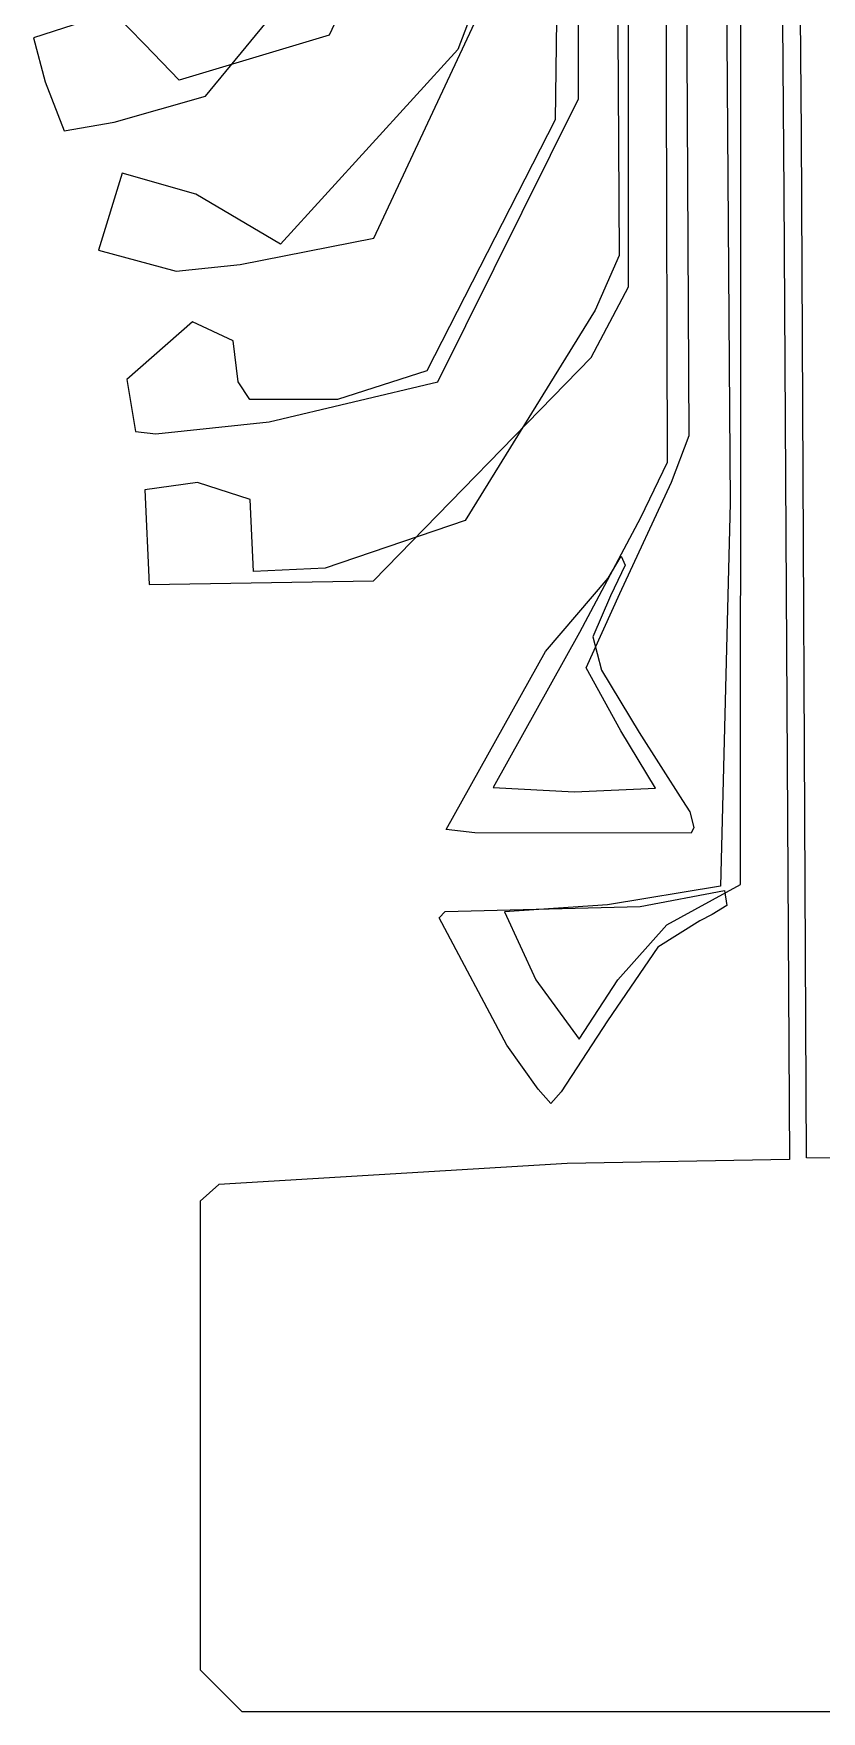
# Model space of a CAD drawing. Extents: x 11 to 122, y 5 to 84.
# Drawn here: x 53.87 to 66.72, y 4.85 to 32.21 of the extents above; entities that cross this region are included whole.
import ezdxf

# ---------------------------------------------------------------- set-up
doc = ezdxf.new("R2010")
doc.units = 0
doc.layers.add('Layer_1', color=7, linetype='CONTINUOUS')

msp = doc.modelspace()

# ---------------------------------------------------------------- linework, layer by layer
at = {"layer": 'Layer_1', "color": 2}
for points in [[(60.414834, 69.471705), (60.534527, 58.043009), (60.693433, 41.450798), (59.890231, 34.753201), (58.688738, 32.186723), (56.243988, 31.456355), (55.67864, 32.038509), (55.171862, 32.564131), (53.872579, 32.143938), (54.064089, 31.427831), (54.369679, 30.627175), (55.186126, 30.769787), (56.673857, 31.193544), (60.546748, 35.899687), (60.854381, 36.986073), (60.720938, 69.471705), (60.414834, 69.471705)], [(61.322955, 69.471705), (61.355551, 66.114756), (61.562338, 40.361358), (61.500707, 33.823683), (60.790712, 31.956509), (57.898267, 28.780372), (56.516987, 29.59478), (55.316512, 29.938572), (54.932478, 28.680544), (54.931632, 28.680544), (56.19781, 28.341335), (57.240904, 28.447273), (59.416733, 28.878162), (61.744335, 33.853737), (61.745746, 48.674013), (61.620456, 67.794506), (61.613852, 69.471705), (61.322955, 69.471705)], [(62.241263, 69.471705), (62.505604, 40.582911), (62.375217, 30.808491), (60.281902, 26.715577), (58.826764, 26.245985), (57.396078, 26.245985), (57.207119, 26.532728), (57.127154, 27.201468), (56.465543, 27.511647), (55.390361, 26.573984), (55.53603, 25.723411), (55.865562, 25.685723), (57.710838, 25.88436), (60.464745, 26.53222), (62.755678, 31.148724), (62.757372, 42.079814), (62.559249, 62.206724), (62.46808, 69.471705), (62.241263, 69.471705)], [(63.137672, 69.471705), (63.190642, 62.568343), (63.321542, 45.009436), (63.417803, 28.597015), (63.026643, 27.70519), (60.907346, 24.270825), (58.625074, 23.493599), (57.459234, 23.441644), (57.437333, 23.908697), (57.404226, 24.617165), (56.543473, 24.894237), (55.683734, 24.773527), (55.756059, 23.231809), (59.412491, 23.288852), (62.962982, 26.931017), (63.572128, 28.0826), (63.572128, 37.089465), (63.409655, 69.471705), (63.137672, 69.471705)], [(65.795316, 69.471705), (66.102444, 29.613113), (66.194627, 13.854177), (62.572835, 13.786896), (56.894741, 13.445689), (56.590164, 13.171623), (56.590164, 10.453908), (56.590164, 5.527888), (56.928865, 5.189137), (57.267565, 4.850978), (66.28325, 4.850978), (75.606303, 4.850978), (75.911385, 5.162156), (76.248559, 10.417219), (76.280145, 13.153307), (75.95774, 13.500186), (75.63483, 13.847037), (70.023725, 13.862559), (66.470688, 13.877517), (66.391234, 30.590949), (66.233856, 49.114003), (66.148289, 61.301586), (66.111617, 69.472148), (65.795316, 69.471705)], [(63.995881, 69.471705), (64.02289, 67.033068), (64.153788, 43.683158), (64.202172, 25.220203), (63.764157, 24.315136), (62.769448, 22.4449), (61.366262, 19.916113), (62.689991, 19.850412), (64.013213, 19.910003), (63.44583, 20.842064), (62.87895, 21.870897), (63.429532, 23.081049), (64.268895, 24.896782), (64.557679, 25.659747), (64.469058, 43.419839), (64.284174, 69.471705), (63.995881, 69.471705)], [(64.889236, 69.471705), (64.955445, 61.542567), (65.073101, 45.79481), (65.226404, 24.556552), (65.068518, 18.312256), (63.228844, 18.004117), (61.54757, 17.892066), (62.05842, 16.781234), (62.764851, 15.815029), (63.395392, 16.781234), (64.194518, 17.67815), (65.39703, 18.334667), (65.40623, 37.179615), (65.127121, 69.471705), (64.889236, 69.471705)], [(61.066282, 19.181576), (60.598118, 19.232554), (62.215175, 22.136742), (63.237059, 23.33059), (63.448873, 23.692958), (63.513595, 23.546236), (63.275825, 23.043285), (62.989485, 22.376397), (63.132679, 21.831459), (63.741794, 20.817816), (64.451487, 19.707432), (64.569512, 19.520031), (64.635188, 19.267764), (64.591844, 19.176389), (61.066282, 19.18161), (61.066282, 19.181576)], [(62.099376, 15.001193), (61.587281, 15.715317), (60.484148, 17.794508), (60.579567, 17.895741), (63.762876, 17.980667), (65.137369, 18.238646), (65.172773, 17.993607), (64.931826, 17.84502), (64.733438, 17.741554), (64.047728, 17.313686), (63.229879, 16.115116), (62.471712, 14.956063), (62.30561, 14.766828), (62.099376, 15.001224), (62.099376, 15.001193)]]:
    msp.add_lwpolyline(points, close=True, dxfattribs=at)

doc.saveas('drawing.dxf')
